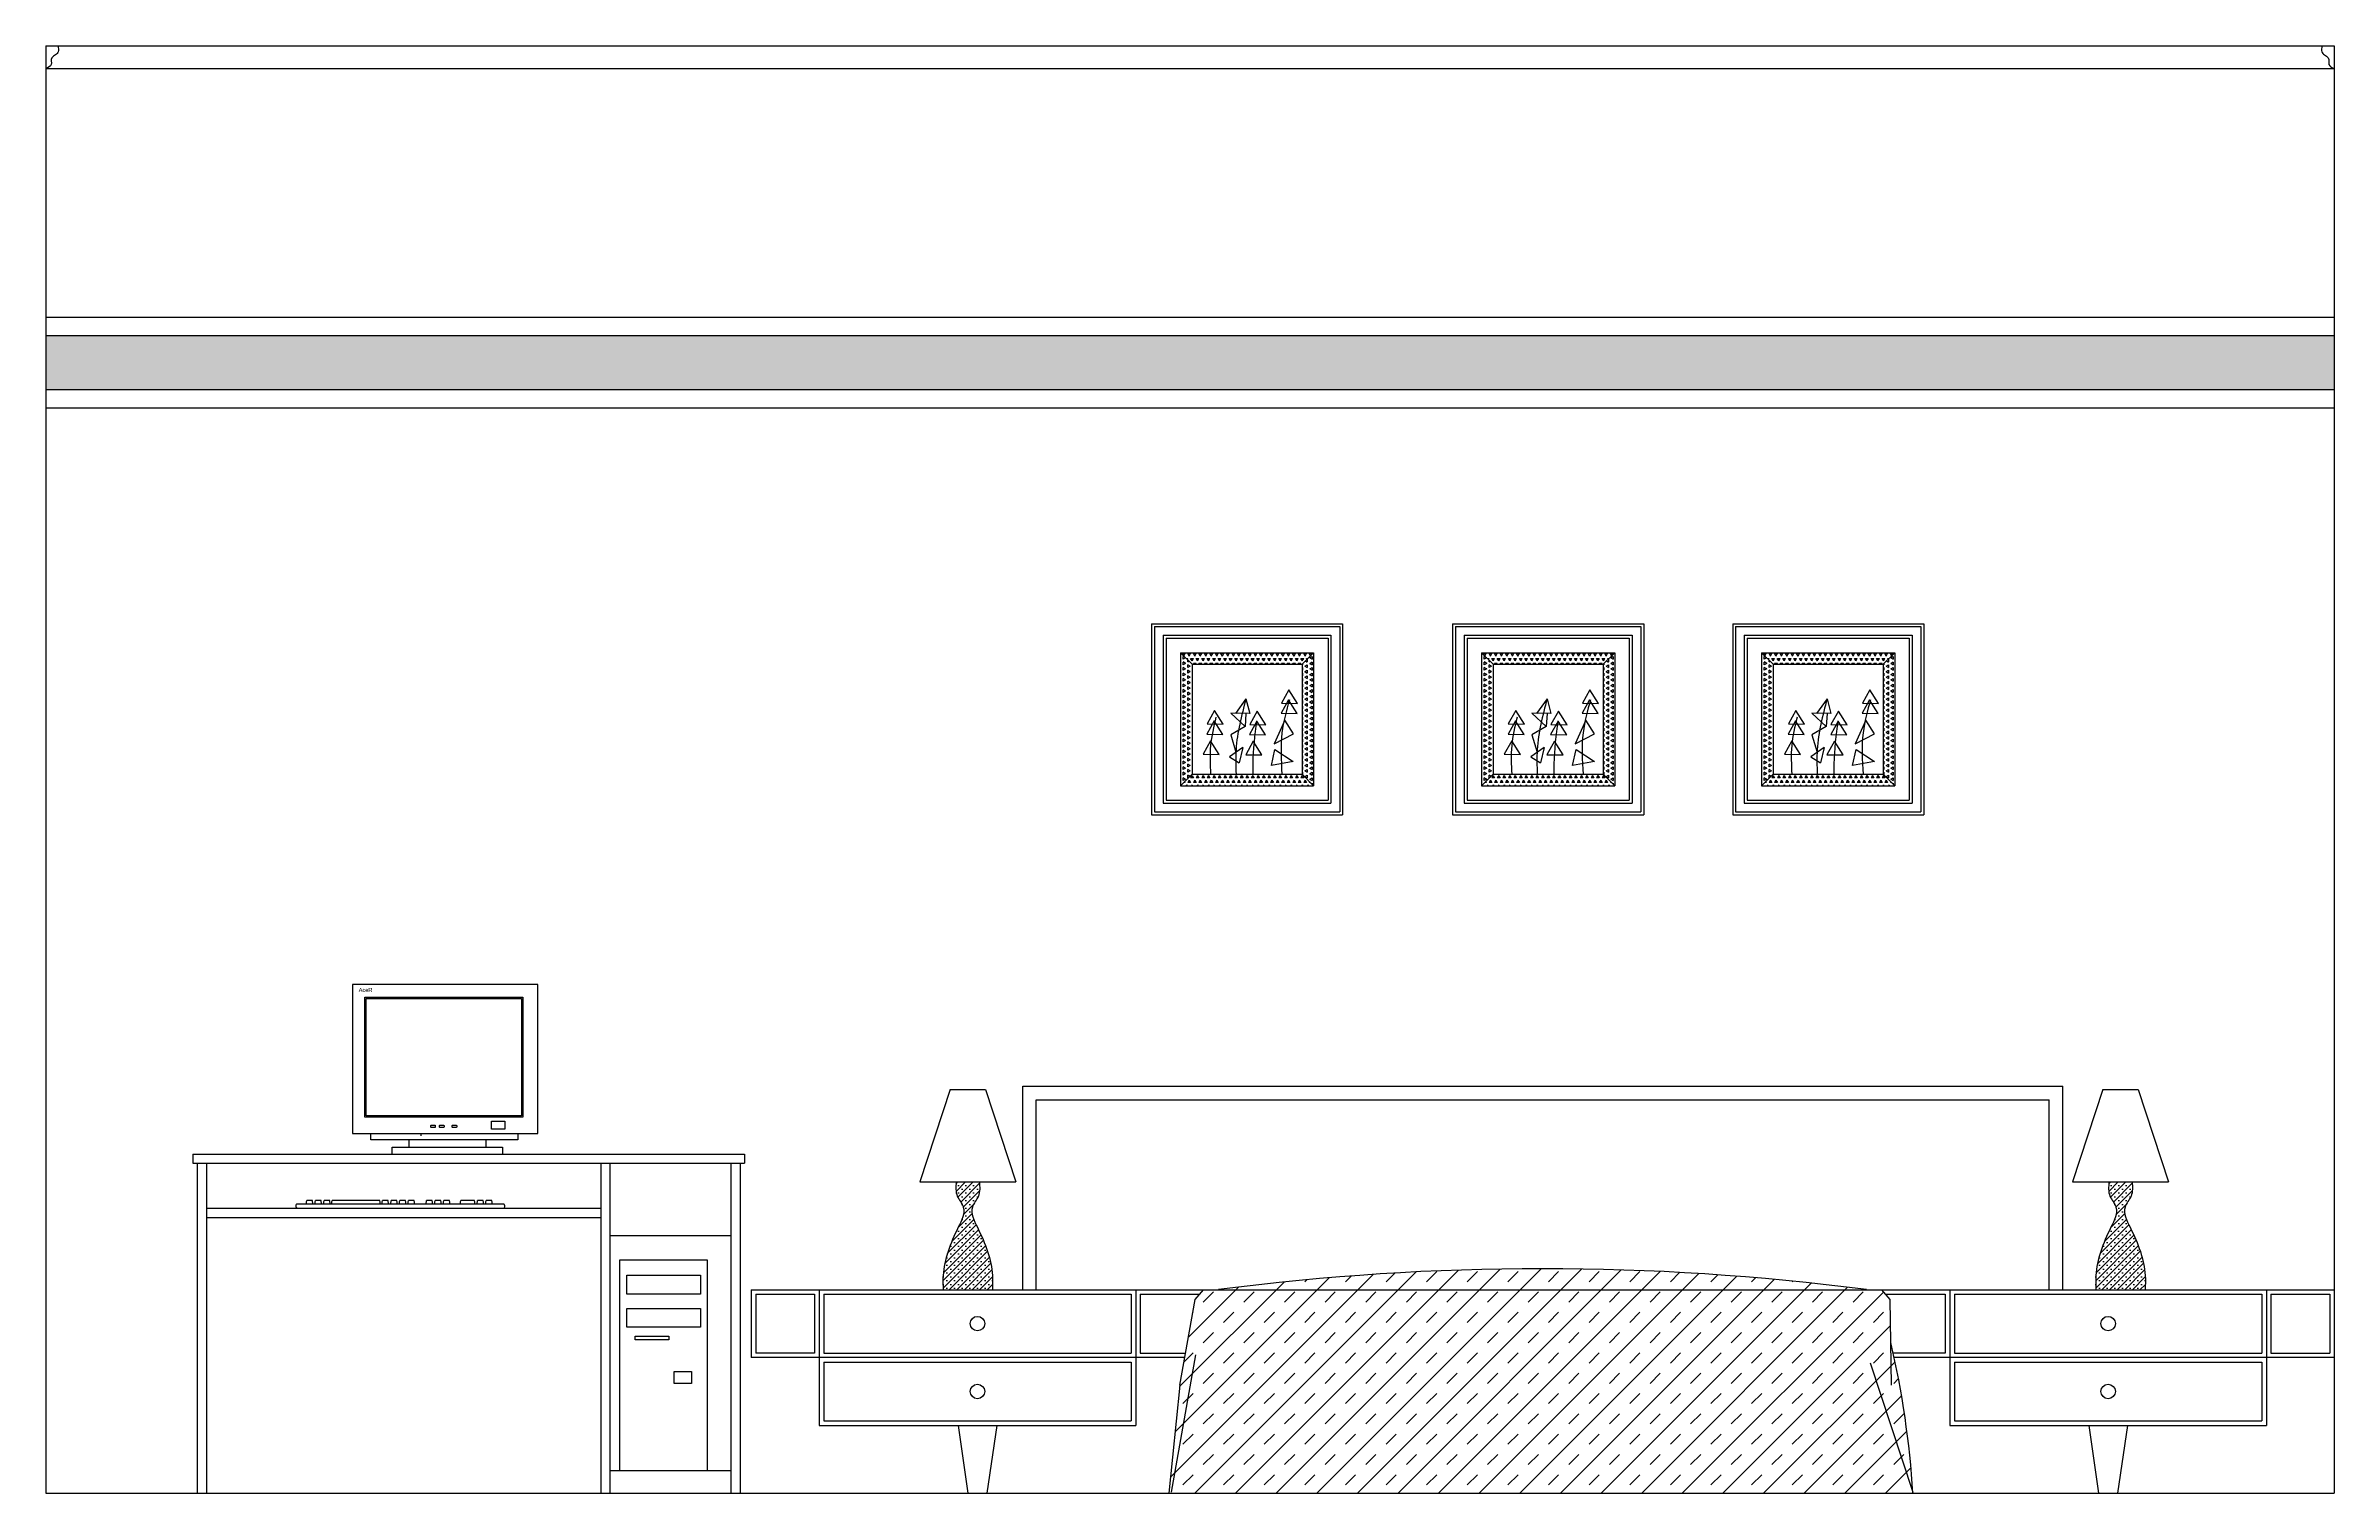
# Model space of a CAD drawing. Header units: inches. Extents: x 8.9 to 51.4, y 11.8 to 36.6.
# Drawn here: x 17.29 to 22.35, y 17.07 to 20.27 of the extents above; entities that cross this region are included whole.
import ezdxf

# ---------------------------------------------------------------- set-up
doc = ezdxf.new("R2010")
doc.units = ezdxf.units.IN
doc.header["$MEASUREMENT"] = 0
for name, color, linetype in [('02', 2, 'Continuous'), ('1', 1, 'Continuous'), ('8', 8, 'Continuous')]:
    doc.layers.add(name, color=color, linetype=linetype)
doc.styles.get("Standard").update_dxf_attribs({"font": 'arial.ttf'})

msp = doc.modelspace()

# ---------------------------------------------------------------- hatches: boundary and pattern name
at = {"layer": '8'}
h = msp.add_hatch(dxfattribs=at)
h.set_pattern_fill('STARS', color=256, scale=0.005, style=0)
h.set_pattern_definition([(0, (47.58779, 58.096153), (0, 0.0274963), [0.015875, -0.015875]), (60, (47.58779, 58.096153), (-0.023812494, 0.01374815), [0.015875, -0.015875]), (120, (47.595728, 58.1099), (-0.023812494, -0.01374815), [0.015875, -0.015875])])
h.paths.add_polyline_path([(22.3548, 19.5053), (22.3548, 19.6253), (17.2948, 19.6253), (17.2948, 19.5053)])
h = msp.add_hatch(dxfattribs=at)
h.set_pattern_fill('TRIANG', color=256, scale=0.00128, style=0)
h.set_pattern_definition([(60, (19.012374, -9.665804), (-0.006095998, 0.0105585805), [0.006096, -0.006096]), (120, (19.012374, -9.665804), (-0.012191998, 1.3e-09), [0.006096, -0.006096]), (0, (19.009326, -9.660525), (0.006096, 0.0105585792), [0.006096, -0.006096])])
h.paths.add_polyline_path([(20.0725, 18.8981), (20.0981, 18.9237), (19.8037, 18.9237), (19.8293, 18.8981)])
h = msp.add_hatch(dxfattribs=at)
h.set_pattern_fill('TRIANG', color=256, scale=0.00128, angle=90, style=0)
h.set_pattern_definition([(150, (19.012374, -9.665804), (-0.0105585805, -0.006095998), [0.006096, -0.006096]), (210, (19.012374, -9.665804), (-1.3e-09, -0.012191998), [0.006096, -0.006096]), (90, (19.007095, -9.668852), (-0.0105585792, 0.006096), [0.006096, -0.006096])])
h.paths.add_polyline_path([(19.8037, 18.6293), (19.8293, 18.6549), (19.8293, 18.8981), (19.8037, 18.9237)])
h = msp.add_hatch(dxfattribs=at)
h.set_pattern_fill('TRIANG', color=256, scale=0.00128, angle=270, style=0)
h.set_pattern_definition([(330, (19.012374, -9.665804), (0.0105585805, 0.006095998), [0.006096, -0.006096]), (30, (19.012374, -9.665804), (1.3e-09, 0.012191998), [0.006096, -0.006096]), (270, (19.017653, -9.662756), (0.0105585792, -0.006096), [0.006096, -0.006096])])
h.paths.add_polyline_path([(20.0725, 18.6549), (20.0981, 18.6293), (20.0981, 18.9237), (20.0725, 18.8981)])
h = msp.add_hatch(dxfattribs=at)
h.set_pattern_fill('TRIANG', color=256, scale=0.00128, style=0)
h.set_pattern_definition([(60, (19.678253, -9.665804), (-0.006095998, 0.0105585805), [0.006096, -0.006096]), (120, (19.678253, -9.665804), (-0.012191998, 1.3e-09), [0.006096, -0.006096]), (0, (19.675205, -9.660525), (0.006096, 0.0105585792), [0.006096, -0.006096])])
h.paths.add_polyline_path([(20.7383, 18.8981), (20.7639, 18.9237), (20.4695, 18.9237), (20.4951, 18.8981)])
h = msp.add_hatch(dxfattribs=at)
h.set_pattern_fill('TRIANG', color=256, scale=0.00128, angle=90, style=0)
h.set_pattern_definition([(150, (19.678253, -9.665804), (-0.0105585805, -0.006095998), [0.006096, -0.006096]), (210, (19.678253, -9.665804), (-1.3e-09, -0.012191998), [0.006096, -0.006096]), (90, (19.672974, -9.668852), (-0.0105585792, 0.006096), [0.006096, -0.006096])])
h.paths.add_polyline_path([(20.4695, 18.6293), (20.4951, 18.6549), (20.4951, 18.8981), (20.4695, 18.9237)])
h = msp.add_hatch(dxfattribs=at)
h.set_pattern_fill('TRIANG', color=256, scale=0.00128, angle=270, style=0)
h.set_pattern_definition([(330, (19.678253, -9.665804), (0.0105585805, 0.006095998), [0.006096, -0.006096]), (30, (19.678253, -9.665804), (1.3e-09, 0.012191998), [0.006096, -0.006096]), (270, (19.683533, -9.662756), (0.0105585792, -0.006096), [0.006096, -0.006096])])
h.paths.add_polyline_path([(20.7383, 18.6549), (20.7639, 18.6293), (20.7639, 18.9237), (20.7383, 18.8981)])
h = msp.add_hatch(dxfattribs=at)
h.set_pattern_fill('TRIANG', color=256, scale=0.00128, style=0)
h.set_pattern_definition([(60, (20.297404, -9.665804), (-0.006095998, 0.0105585805), [0.006096, -0.006096]), (120, (20.297404, -9.665804), (-0.012191998, 1.3e-09), [0.006096, -0.006096]), (0, (20.294356, -9.660525), (0.006096, 0.0105585792), [0.006096, -0.006096])])
h.paths.add_polyline_path([(21.3575, 18.8981), (21.3831, 18.9237), (21.0887, 18.9237), (21.1143, 18.8981)])
h = msp.add_hatch(dxfattribs=at)
h.set_pattern_fill('TRIANG', color=256, scale=0.00128, angle=90, style=0)
h.set_pattern_definition([(150, (20.297404, -9.665804), (-0.0105585805, -0.006095998), [0.006096, -0.006096]), (210, (20.297404, -9.665804), (-1.3e-09, -0.012191998), [0.006096, -0.006096]), (90, (20.292125, -9.668852), (-0.0105585792, 0.006096), [0.006096, -0.006096])])
h.paths.add_polyline_path([(21.0887, 18.6293), (21.1143, 18.6549), (21.1143, 18.8981), (21.0887, 18.9237)])
h = msp.add_hatch(dxfattribs=at)
h.set_pattern_fill('TRIANG', color=256, scale=0.00128, angle=270, style=0)
h.set_pattern_definition([(330, (20.297404, -9.665804), (0.0105585805, 0.006095998), [0.006096, -0.006096]), (30, (20.297404, -9.665804), (1.3e-09, 0.012191998), [0.006096, -0.006096]), (270, (20.302684, -9.662756), (0.0105585792, -0.006096), [0.006096, -0.006096])])
h.paths.add_polyline_path([(21.3575, 18.6549), (21.3831, 18.6293), (21.3831, 18.9237), (21.3575, 18.8981)])
h = msp.add_hatch(dxfattribs=at)
h.set_pattern_fill('TRIANG', color=256, scale=0.00128, angle=180, style=0)
h.set_pattern_definition([(240, (19.012374, -9.665804), (0.006095998, -0.0105585805), [0.006096, -0.006096]), (300, (19.012374, -9.665804), (0.012191998, -1.3e-09), [0.006096, -0.006096]), (180, (19.015422, -9.671083), (-0.006096, -0.0105585792), [0.006096, -0.006096])])
h.paths.add_polyline_path([(20.0981, 18.6293), (20.0725, 18.6549), (19.8293, 18.6549), (19.8037, 18.6293)])
h = msp.add_hatch(dxfattribs=at)
h.set_pattern_fill('TRIANG', color=256, scale=0.00128, angle=180, style=0)
h.set_pattern_definition([(240, (19.678253, -9.665804), (0.006095998, -0.0105585805), [0.006096, -0.006096]), (300, (19.678253, -9.665804), (0.012191998, -1.3e-09), [0.006096, -0.006096]), (180, (19.681301, -9.671083), (-0.006096, -0.0105585792), [0.006096, -0.006096])])
h.paths.add_polyline_path([(20.7639, 18.6293), (20.7383, 18.6549), (20.4951, 18.6549), (20.4695, 18.6293)])
h = msp.add_hatch(dxfattribs=at)
h.set_pattern_fill('TRIANG', color=256, scale=0.00128, angle=180, style=0)
h.set_pattern_definition([(240, (20.297404, -9.665804), (0.006095998, -0.0105585805), [0.006096, -0.006096]), (300, (20.297404, -9.665804), (0.012191998, -1.3e-09), [0.006096, -0.006096]), (180, (20.300452, -9.671083), (-0.006096, -0.0105585792), [0.006096, -0.006096])])
h.paths.add_polyline_path([(21.3831, 18.6293), (21.3575, 18.6549), (21.1143, 18.6549), (21.0887, 18.6293)])
h = msp.add_hatch(dxfattribs=at)
h.set_pattern_fill('SACNCR', color=256, scale=0.005, style=0)
h.set_pattern_definition([(45, (47.760332, 58.056153), (-0.00841899, 0.00841899), []), (45, (47.768751, 58.056153), (-0.00841899, 0.00841899), [0, -0.01190625])])
edge = h.paths.add_edge_path()
edge.add_spline(control_points=[(19.3079, 17.7536), (19.307, 17.7428), (19.3054, 17.7224), (19.3327, 17.6938), (19.2998, 17.6302), (19.2773, 17.574), (19.2786, 17.5259), (19.2789, 17.5153)], knot_values=[0, 0, 0, 0, 31.23399, 59.12151, 104.999619, 216.916122, 248.21323, 248.21323, 248.21323, 248.21323], degree=3, periodic=0)
edge.add_line((19.2789, 17.5153), (19.388, 17.5153))
edge.add_spline(control_points=[(19.388, 17.5153), (19.3883, 17.5259), (19.3897, 17.574), (19.3671, 17.6302), (19.3342, 17.6938), (19.3615, 17.7224), (19.3599, 17.7428), (19.3591, 17.7536)], knot_values=[0, 0, 0, 0, 31.297109, 143.213611, 189.091721, 216.97924, 248.21323, 248.21323, 248.21323, 248.21323], degree=3, periodic=0)
edge.add_line((19.3591, 17.7536), (19.3079, 17.7536))
h = msp.add_hatch(dxfattribs=at)
h.set_pattern_fill('SACNCR', color=256, scale=0.005, style=0)
h.set_pattern_definition([(45, (50.309073, 58.056153), (-0.00841899, 0.00841899), []), (45, (50.317492, 58.056153), (-0.00841899, 0.00841899), [0, -0.01190625])])
edge = h.paths.add_edge_path()
edge.add_spline(control_points=[(21.8566, 17.7536), (21.8558, 17.7428), (21.8542, 17.7224), (21.8815, 17.6938), (21.8486, 17.6302), (21.826, 17.574), (21.8274, 17.5259), (21.8276, 17.5153)], knot_values=[0, 0, 0, 0, 31.23399, 59.12151, 104.999619, 216.916122, 248.21323, 248.21323, 248.21323, 248.21323], degree=3, periodic=0)
edge.add_line((21.8276, 17.5153), (21.9368, 17.5153))
edge.add_spline(control_points=[(21.9368, 17.5153), (21.9371, 17.5259), (21.9384, 17.574), (21.9158, 17.6302), (21.8829, 17.6938), (21.9102, 17.7224), (21.9086, 17.7428), (21.9078, 17.7536)], knot_values=[0, 0, 0, 0, 31.297109, 143.213611, 189.091721, 216.97924, 248.21323, 248.21323, 248.21323, 248.21323], degree=3, periodic=0)
edge.add_line((21.9078, 17.7536), (21.8566, 17.7536))
h = msp.add_hatch(dxfattribs=at)
h.set_pattern_fill('TRANS', color=256, scale=0.01, angle=45, style=0)
h.set_pattern_definition([(45, (47.62553, 58.05615), (-0.04490128, 0.04490128), []), (45, (47.60308, 58.078603), (-0.04490128, 0.04490128), [0.03175, -0.03175])])
h.paths.add_polyline_path([(19.8548, 17.5153), (19.8363, 17.4933), (19.8022, 17.3041), (19.7781, 17.0653), (21.4231, 17.0653, 0.041412), (21.3744, 17.3987), (21.3732, 17.4933), (21.3548, 17.5153)])
h.paths.add_polyline_path([(21.3209, 17.5153, 0.064631), (19.8877, 17.5153)])

# ---------------------------------------------------------------- linework, layer by layer
at = {"layer": '02'}
for p, q in [((17.2948, 20.2653), (17.2948, 17.0653)), ((17.2948, 20.2653), (22.3548, 20.2653)), ((22.3548, 20.2653), (22.3548, 17.0653)), ((19.7461, 18.9813), (19.7461, 18.5717)), ((19.7461, 18.9813), (20.1557, 18.9813)), ((20.1557, 18.9813), (20.1557, 18.5717)), ((20.4119, 18.9813), (20.4119, 18.5717)), ((20.4119, 18.9813), (20.8215, 18.9813)), ((20.8215, 18.9813), (20.8215, 18.5717)), ((21.0311, 18.9813), (21.0311, 18.5717)), ((21.0311, 18.9813), (21.4407, 18.9813)), ((21.4407, 18.9813), (21.4407, 18.5717)), ((19.7653, 18.9621), (20.1365, 18.9621)), ((19.7653, 18.9621), (19.7653, 18.5909)), ((20.1365, 18.9621), (20.1365, 18.5909)), ((20.4311, 18.9621), (20.8023, 18.9621)), ((20.4311, 18.9621), (20.4311, 18.5909)), ((20.8023, 18.9621), (20.8023, 18.5909)), ((21.0503, 18.9621), (21.4215, 18.9621)), ((21.0503, 18.9621), (21.0503, 18.5909)), ((21.4215, 18.9621), (21.4215, 18.5909)), ((19.8293, 18.8981), (19.8037, 18.9237)), ((19.8293, 18.8981), (20.0725, 18.8981)), ((19.8293, 18.8981), (19.8293, 18.6549)), ((20.0725, 18.8981), (20.0981, 18.9237)), ((20.0725, 18.8981), (20.0725, 18.6549)), ((20.4951, 18.8981), (20.4695, 18.9237)), ((20.4951, 18.8981), (20.7383, 18.8981)), ((20.4951, 18.8981), (20.4951, 18.6549)), ((20.7383, 18.8981), (20.7639, 18.9237)), ((20.7383, 18.8981), (20.7383, 18.6549)), ((21.1143, 18.8981), (21.0887, 18.9237)), ((21.1143, 18.8981), (21.3575, 18.8981)), ((21.1143, 18.8981), (21.1143, 18.6549)), ((21.3575, 18.8981), (21.3831, 18.9237)), ((21.3575, 18.8981), (21.3575, 18.6549)), ((20.0432, 18.8418), (20.0267, 18.8123)), ((20.0624, 18.8116), (20.0432, 18.8418)), ((20.7091, 18.8418), (20.6926, 18.8123)), ((20.7283, 18.8116), (20.7091, 18.8418)), ((21.3282, 18.8418), (21.3118, 18.8123)), ((21.3474, 18.8116), (21.3282, 18.8418)), ((19.8785, 18.7732), (19.862, 18.7437)), ((19.8792, 18.7958), (19.8627, 18.7664)), ((19.8977, 18.7431), (19.8785, 18.7732)), ((19.8984, 18.7657), (19.8792, 18.7958)), ((19.9567, 18.789), (19.9149, 18.7897)), ((19.9149, 18.7897), (19.9464, 18.7602)), ((19.9485, 18.8219), (19.9252, 18.7895)), ((19.9485, 18.7891), (19.9464, 18.7602)), ((19.9485, 18.8219), (19.9567, 18.789)), ((19.9735, 18.7947), (19.957, 18.7652)), ((19.9927, 18.7645), (19.9735, 18.7947)), ((20.0343, 18.7747), (20.0105, 18.7221)), ((20.0425, 18.8192), (20.026, 18.7897)), ((20.026, 18.7897), (20.0617, 18.789)), ((20.0267, 18.8123), (20.0624, 18.8116)), ((20.0535, 18.7446), (20.0343, 18.7747)), ((20.0617, 18.789), (20.0425, 18.8192)), ((20.5444, 18.7732), (20.5279, 18.7437)), ((20.5451, 18.7958), (20.5286, 18.7664)), ((20.5636, 18.7431), (20.5444, 18.7732)), ((20.5643, 18.7657), (20.5451, 18.7958)), ((20.6226, 18.789), (20.5808, 18.7897)), ((20.5808, 18.7897), (20.6123, 18.7602)), ((20.6144, 18.8219), (20.591, 18.7895)), ((20.6144, 18.7891), (20.6123, 18.7602)), ((20.6144, 18.8219), (20.6226, 18.789)), ((20.6394, 18.7947), (20.6229, 18.7652)), ((20.6586, 18.7645), (20.6394, 18.7947)), ((20.7002, 18.7747), (20.6763, 18.7221)), ((20.7084, 18.8192), (20.6919, 18.7897)), ((20.6919, 18.7897), (20.7276, 18.789)), ((20.6926, 18.8123), (20.7283, 18.8116)), ((20.7194, 18.7446), (20.7002, 18.7747)), ((20.7276, 18.789), (20.7084, 18.8192)), ((21.1635, 18.7732), (21.1471, 18.7437)), ((21.1642, 18.7958), (21.1478, 18.7664)), ((21.1827, 18.7431), (21.1635, 18.7732)), ((21.1834, 18.7657), (21.1642, 18.7958)), ((21.2418, 18.789), (21.1999, 18.7897)), ((21.1999, 18.7897), (21.2315, 18.7602)), ((21.2335, 18.8219), (21.2102, 18.7895)), ((21.2336, 18.7891), (21.2315, 18.7602)), ((21.2335, 18.8219), (21.2418, 18.789)), ((21.2585, 18.7947), (21.242, 18.7652)), ((21.2777, 18.7645), (21.2585, 18.7947)), ((21.3193, 18.7747), (21.2955, 18.7221)), ((21.3275, 18.8192), (21.3111, 18.7897)), ((21.3111, 18.7897), (21.3467, 18.789)), ((21.3118, 18.8123), (21.3474, 18.8116)), ((21.3386, 18.7446), (21.3193, 18.7747)), ((21.3467, 18.789), (21.3275, 18.8192)), ((19.8703, 18.7288), (19.8538, 18.6993)), ((19.862, 18.7437), (19.8977, 18.7431)), ((19.8627, 18.7664), (19.8984, 18.7657)), ((19.8895, 18.6986), (19.8703, 18.7288)), ((19.9464, 18.7602), (19.9149, 18.7424)), ((19.9149, 18.7424), (19.9262, 18.7035)), ((19.9646, 18.7277), (19.9481, 18.6982)), ((19.9728, 18.7721), (19.9563, 18.7426)), ((19.9563, 18.7426), (19.992, 18.7419)), ((19.957, 18.7652), (19.9927, 18.7645)), ((19.9838, 18.6975), (19.9646, 18.7277)), ((19.992, 18.7419), (19.9728, 18.7721)), ((20.0105, 18.7221), (20.0535, 18.7446)), ((20.5362, 18.7288), (20.5197, 18.6993)), ((20.5279, 18.7437), (20.5636, 18.7431)), ((20.5286, 18.7664), (20.5643, 18.7657)), ((20.5554, 18.6986), (20.5362, 18.7288)), ((20.6123, 18.7602), (20.5808, 18.7424)), ((20.5808, 18.7424), (20.5921, 18.7035)), ((20.6305, 18.7277), (20.614, 18.6982)), ((20.6387, 18.7721), (20.6222, 18.7426)), ((20.6222, 18.7426), (20.6579, 18.7419)), ((20.6229, 18.7652), (20.6586, 18.7645)), ((20.6497, 18.6975), (20.6305, 18.7277)), ((20.6579, 18.7419), (20.6387, 18.7721)), ((20.6763, 18.7221), (20.7194, 18.7446)), ((21.1553, 18.7288), (21.1389, 18.6993)), ((21.1471, 18.7437), (21.1827, 18.7431)), ((21.1478, 18.7664), (21.1834, 18.7657)), ((21.1746, 18.6986), (21.1553, 18.7288)), ((21.2315, 18.7602), (21.1999, 18.7424)), ((21.1999, 18.7424), (21.2113, 18.7035)), ((21.2496, 18.7277), (21.2332, 18.6982)), ((21.2578, 18.7721), (21.2414, 18.7426)), ((21.2414, 18.7426), (21.277, 18.7419)), ((21.242, 18.7652), (21.2777, 18.7645)), ((21.2688, 18.6975), (21.2496, 18.7277)), ((21.277, 18.7419), (21.2578, 18.7721)), ((21.2955, 18.7221), (21.3386, 18.7446)), ((19.8538, 18.6993), (19.8895, 18.6986)), ((19.9416, 18.7143), (19.9121, 18.6937)), ((19.9121, 18.6937), (19.9338, 18.6803)), ((19.9416, 18.7143), (19.9338, 18.6803)), ((19.9481, 18.6982), (19.9838, 18.6975)), ((20.0047, 18.6744), (20.0126, 18.7098)), ((20.0531, 18.6831), (20.0047, 18.6744)), ((20.0126, 18.7098), (20.0531, 18.6831)), ((20.5197, 18.6993), (20.5554, 18.6986)), ((20.6075, 18.7143), (20.578, 18.6937)), ((20.578, 18.6937), (20.5997, 18.6803)), ((20.6075, 18.7143), (20.5997, 18.6803)), ((20.614, 18.6982), (20.6497, 18.6975)), ((20.6705, 18.6744), (20.6785, 18.7098)), ((20.719, 18.6831), (20.6705, 18.6744)), ((20.6785, 18.7098), (20.719, 18.6831)), ((21.1389, 18.6993), (21.1746, 18.6986)), ((21.2267, 18.7143), (21.1972, 18.6937)), ((21.1972, 18.6937), (21.2189, 18.6803)), ((21.2267, 18.7143), (21.2189, 18.6803)), ((21.2332, 18.6982), (21.2688, 18.6975)), ((21.2897, 18.6744), (21.2977, 18.7098)), ((21.3382, 18.6831), (21.2897, 18.6744)), ((21.2977, 18.7098), (21.3382, 18.6831)), ((19.8293, 18.6549), (19.8037, 18.6293)), ((19.8293, 18.6549), (20.0725, 18.6549)), ((20.0725, 18.6549), (20.0981, 18.6293)), ((20.4951, 18.6549), (20.4695, 18.6293)), ((20.4951, 18.6549), (20.7383, 18.6549)), ((20.7383, 18.6549), (20.7639, 18.6293)), ((21.1143, 18.6549), (21.0887, 18.6293)), ((21.1143, 18.6549), (21.3575, 18.6549)), ((21.3575, 18.6549), (21.3831, 18.6293)), ((19.7461, 18.5717), (20.1557, 18.5717)), ((19.7653, 18.5909), (20.1365, 18.5909)), ((20.4119, 18.5717), (20.8215, 18.5717)), ((20.4311, 18.5909), (20.8023, 18.5909)), ((21.0311, 18.5717), (21.4407, 18.5717)), ((21.0503, 18.5909), (21.4215, 18.5909)), ((19.8369, 17.3713), (19.7829, 17.0679)), ((21.3288, 17.3533), (21.4229, 17.0679)), ((17.2948, 17.0653), (22.3548, 17.0653))]:
    msp.add_line(p, q, dxfattribs=at)
msp.add_arc((20.6043, 11.9947), 5.567, 82.6041, 97.3959, dxfattribs=at)
for points in [[(19.8819, 18.7808), (19.8703, 18.7184), (19.8703, 18.6549)], [(19.9485, 18.8219), (19.9265, 18.7095), (19.9265, 18.6549)], [(19.9718, 18.7732), (19.9636, 18.6779), (19.9636, 18.6549)], [(20.0446, 18.8198), (20.0281, 18.7465), (20.0281, 18.6549)], [(20.5478, 18.7808), (20.5361, 18.7184), (20.5361, 18.6549)], [(20.6144, 18.8219), (20.5924, 18.7095), (20.5924, 18.6549)], [(20.6377, 18.7732), (20.6295, 18.6779), (20.6295, 18.6549)], [(20.7104, 18.8198), (20.694, 18.7465), (20.694, 18.6549)], [(21.167, 18.7808), (21.1553, 18.7184), (21.1553, 18.6549)], [(21.2335, 18.8219), (21.2116, 18.7095), (21.2116, 18.6549)], [(21.2569, 18.7732), (21.2486, 18.6779), (21.2486, 18.6549)], [(21.3296, 18.8198), (21.3131, 18.7465), (21.3131, 18.6549)]]:
    msp.add_spline(points, degree=3, dxfattribs=at)
at = {"layer": '1'}
for p, q in [((17.2948, 20.2153), (22.3548, 20.2153)), ((17.2948, 19.6653), (22.3548, 19.6653)), ((17.2948, 19.6253), (22.3548, 19.6253)), ((17.2948, 19.5053), (22.3548, 19.5053)), ((17.2948, 19.4653), (22.3548, 19.4653)), ((19.7397, 18.9877), (19.7397, 18.5653)), ((19.7397, 18.9877), (20.1621, 18.9877)), ((20.1621, 18.9877), (20.1621, 18.5653)), ((20.4055, 18.9877), (20.4055, 18.5653)), ((20.4055, 18.9877), (20.8279, 18.9877)), ((20.8279, 18.9877), (20.8279, 18.5653)), ((21.0247, 18.9877), (21.0247, 18.5653)), ((21.0247, 18.9877), (21.4471, 18.9877)), ((21.4471, 18.9877), (21.4471, 18.5653)), ((19.7717, 18.9557), (20.1301, 18.9557)), ((19.7717, 18.9557), (19.7717, 18.5973)), ((20.1301, 18.9557), (20.1301, 18.5973)), ((20.4375, 18.9557), (20.7959, 18.9557)), ((20.4375, 18.9557), (20.4375, 18.5973)), ((20.7959, 18.9557), (20.7959, 18.5973)), ((21.0567, 18.9557), (21.4151, 18.9557)), ((21.0567, 18.9557), (21.0567, 18.5973)), ((21.4151, 18.9557), (21.4151, 18.5973)), ((19.8037, 18.9237), (20.0981, 18.9237)), ((19.8037, 18.9237), (19.8037, 18.6293)), ((20.0981, 18.9237), (20.0981, 18.6293)), ((20.4695, 18.9237), (20.7639, 18.9237)), ((20.4695, 18.9237), (20.4695, 18.6293)), ((20.7639, 18.9237), (20.7639, 18.6293)), ((21.0887, 18.9237), (21.3831, 18.9237)), ((21.0887, 18.9237), (21.0887, 18.6293)), ((21.3831, 18.9237), (21.3831, 18.6293)), ((19.8037, 18.6293), (20.0981, 18.6293)), ((20.4695, 18.6293), (20.7639, 18.6293)), ((21.0887, 18.6293), (21.3831, 18.6293)), ((19.7717, 18.5973), (20.1301, 18.5973)), ((20.4375, 18.5973), (20.7959, 18.5973)), ((21.0567, 18.5973), (21.4151, 18.5973)), ((19.7397, 18.5653), (20.1621, 18.5653)), ((20.4055, 18.5653), (20.8279, 18.5653)), ((21.0247, 18.5653), (21.4471, 18.5653)), ((19.4548, 17.9653), (21.7548, 17.9653)), ((19.4548, 17.5153), (19.4548, 17.9653)), ((21.7548, 17.5153), (21.7548, 17.9653)), ((19.2945, 17.9583), (19.2276, 17.7536)), ((19.2945, 17.9583), (19.3725, 17.9583)), ((19.3725, 17.9583), (19.4393, 17.7536)), ((19.4848, 17.9353), (21.7248, 17.9353)), ((19.4848, 17.5153), (19.4848, 17.9353)), ((21.7248, 17.5153), (21.7248, 17.9353)), ((21.8432, 17.9583), (21.7764, 17.7536)), ((21.8432, 17.9583), (21.9212, 17.9583)), ((21.9212, 17.9583), (21.988, 17.7536)), ((17.6198, 17.8153), (18.8398, 17.8153)), ((17.6198, 17.8153), (17.6198, 17.7953)), ((18.1244, 17.8603), (18.1244, 17.8553)), ((18.8398, 17.8153), (18.8398, 17.7953)), ((17.6198, 17.7953), (18.8398, 17.7953)), ((17.6298, 17.7953), (17.6298, 17.0653)), ((17.6498, 17.7953), (17.6498, 17.0653)), ((18.5218, 17.7953), (18.5218, 17.0653)), ((18.5418, 17.7953), (18.5418, 17.0653)), ((18.8098, 17.7953), (18.8098, 17.0653)), ((18.8298, 17.7953), (18.8298, 17.0653)), ((17.8706, 17.7043), (17.8718, 17.7125)), ((17.8844, 17.7125), (17.8718, 17.7125)), ((17.8856, 17.7043), (17.8844, 17.7125)), ((17.8897, 17.7043), (17.8909, 17.7125)), ((17.9034, 17.7125), (17.8909, 17.7125)), ((17.9047, 17.7043), (17.9034, 17.7125)), ((17.9087, 17.7043), (17.91, 17.7125)), ((17.9225, 17.7125), (17.91, 17.7125)), ((17.9238, 17.7043), (17.9225, 17.7125)), ((17.9267, 17.7043), (17.928, 17.7125)), ((18.0334, 17.7125), (17.928, 17.7125)), ((18.0346, 17.7043), (18.0334, 17.7125)), ((18.0378, 17.7043), (18.0391, 17.7125)), ((18.0516, 17.7125), (18.0391, 17.7125)), ((18.0529, 17.7043), (18.0516, 17.7125)), ((18.0574, 17.7043), (18.0587, 17.7125)), ((18.0712, 17.7125), (18.0587, 17.7125)), ((18.0725, 17.7043), (18.0712, 17.7125)), ((18.0765, 17.7043), (18.0778, 17.7125)), ((18.0903, 17.7125), (18.0778, 17.7125)), ((18.0915, 17.7043), (18.0903, 17.7125)), ((18.0956, 17.7043), (18.0968, 17.7125)), ((18.1093, 17.7125), (18.0968, 17.7125)), ((18.1106, 17.7043), (18.1093, 17.7125)), ((18.1355, 17.7043), (18.1368, 17.7125)), ((18.1493, 17.7125), (18.1368, 17.7125)), ((18.1506, 17.7043), (18.1493, 17.7125)), ((18.1546, 17.7043), (18.1559, 17.7125)), ((18.1684, 17.7125), (18.1559, 17.7125)), ((18.1696, 17.7043), (18.1684, 17.7125)), ((18.1737, 17.7043), (18.1749, 17.7125)), ((18.1875, 17.7125), (18.1749, 17.7125)), ((18.1887, 17.7043), (18.1875, 17.7125)), ((18.2109, 17.7043), (18.2122, 17.7125)), ((18.243, 17.7125), (18.2122, 17.7125)), ((18.2443, 17.7043), (18.243, 17.7125)), ((18.2483, 17.7043), (18.2496, 17.7125)), ((18.2621, 17.7125), (18.2496, 17.7125)), ((18.2634, 17.7043), (18.2621, 17.7125)), ((18.2674, 17.7043), (18.2687, 17.7125)), ((18.2812, 17.7125), (18.2687, 17.7125)), ((18.2824, 17.7043), (18.2812, 17.7125)), ((19.2276, 17.7536), (19.4393, 17.7536)), ((21.7764, 17.7536), (21.988, 17.7536)), ((17.6498, 17.6953), (18.5218, 17.6953)), ((17.6498, 17.6753), (18.5218, 17.6753)), ((18.5418, 17.6353), (18.8098, 17.6353)), ((18.8548, 17.5153), (18.8548, 17.3653)), ((18.8548, 17.5153), (22.3548, 17.5153)), ((19.0048, 17.5153), (19.0048, 17.2153)), ((19.7048, 17.5153), (19.7048, 17.2153)), ((19.8363, 17.4933), (19.8548, 17.5153)), ((21.3732, 17.4933), (21.3548, 17.5153)), ((21.5048, 17.5153), (21.5048, 17.2153)), ((22.2048, 17.5153), (22.2048, 17.2153)), ((18.8648, 17.5053), (18.8648, 17.3753)), ((18.8648, 17.5053), (18.9948, 17.5053)), ((18.9948, 17.5053), (18.9948, 17.3753)), ((19.0148, 17.5053), (19.0148, 17.3753)), ((19.0148, 17.5053), (19.6948, 17.5053)), ((19.6948, 17.5053), (19.6948, 17.3753)), ((19.7148, 17.5053), (19.7148, 17.3753)), ((19.7148, 17.5053), (19.8464, 17.5053)), ((19.8022, 17.3041), (19.8363, 17.4933)), ((21.3631, 17.5053), (21.4948, 17.5053)), ((21.3755, 17.3041), (21.3732, 17.4933)), ((21.4948, 17.5053), (21.4948, 17.3753)), ((21.5148, 17.5053), (21.5148, 17.3753)), ((21.5148, 17.5053), (22.1948, 17.5053)), ((22.1948, 17.5053), (22.1948, 17.3753)), ((22.2148, 17.5053), (22.2148, 17.3753)), ((22.2148, 17.5053), (22.3448, 17.5053)), ((22.3448, 17.5053), (22.3448, 17.3753)), ((19.8132, 17.3653), (18.8548, 17.3653)), ((18.9948, 17.3753), (18.8648, 17.3753)), ((19.0148, 17.3753), (19.6948, 17.3753)), ((19.7148, 17.3753), (19.8132, 17.3753)), ((21.4948, 17.3753), (21.3796, 17.3753)), ((22.3548, 17.3653), (21.3818, 17.3653)), ((21.5148, 17.3753), (22.1948, 17.3753)), ((22.2148, 17.3753), (22.3448, 17.3753)), ((19.0148, 17.3553), (19.6948, 17.3553)), ((19.0148, 17.3553), (19.0148, 17.2253)), ((19.6948, 17.3553), (19.6948, 17.2253)), ((21.5148, 17.3553), (22.1948, 17.3553)), ((21.5148, 17.3553), (21.5148, 17.2253)), ((22.1948, 17.3553), (22.1948, 17.2253)), ((19.8022, 17.3041), (19.7781, 17.0653)), ((19.0048, 17.2153), (19.7048, 17.2153)), ((19.0148, 17.2253), (19.6948, 17.2253)), ((19.3123, 17.2153), (19.3338, 17.0653)), ((19.3973, 17.2153), (19.3757, 17.0653)), ((21.5048, 17.2153), (22.2048, 17.2153)), ((21.5148, 17.2253), (22.1948, 17.2253)), ((21.8123, 17.2153), (21.8338, 17.0653)), ((21.8973, 17.2153), (21.8757, 17.0653)), ((18.5418, 17.1153), (18.8098, 17.1153))]:
    msp.add_line(p, q, dxfattribs=at)
for points in [[(17.9726, 17.8603), (18.3826, 17.8603), (18.3826, 18.1903), (17.9726, 18.1903)], [(18.3499, 17.8964), (18.0002, 17.8964), (18.0002, 18.1622), (18.3499, 18.1622)], [(18.3469, 17.8994), (18.0032, 17.8994), (18.0032, 18.1592), (18.3469, 18.1592)], [(18.3097, 17.8705), (18.28, 17.8705), (18.28, 17.8878), (18.3097, 17.8878)], [(18.7423, 17.5056), (18.5794, 17.5056), (18.5794, 17.5472), (18.7423, 17.5472)], [(18.7423, 17.4326), (18.5794, 17.4326), (18.5794, 17.4741), (18.7423, 17.4741)], [(18.5977, 17.4126), (18.6725, 17.4126), (18.6725, 17.4043), (18.5977, 17.4043)], [(18.6841, 17.3346), (18.7224, 17.3346), (18.7224, 17.308), (18.6841, 17.308)]]:
    msp.add_lwpolyline(points, close=True, dxfattribs=at)
for points in [[(18.1464, 17.8779, -0.414214), (18.1479, 17.8794), (18.1546, 17.8794, -0.414214), (18.1561, 17.8779), (18.1561, 17.8752, -0.414214), (18.1546, 17.8737), (18.1479, 17.8737, -0.414214), (18.1464, 17.8752)], [(18.1655, 17.8779, -0.414214), (18.167, 17.8794), (18.1738, 17.8794, -0.414214), (18.1753, 17.8779), (18.1753, 17.8752, -0.414214), (18.1738, 17.8737), (18.167, 17.8737, -0.414214), (18.1655, 17.8752)], [(18.1935, 17.8779, -0.414214), (18.195, 17.8794), (18.2018, 17.8794, -0.414214), (18.2033, 17.8779), (18.2033, 17.8752, -0.414214), (18.2018, 17.8737), (18.195, 17.8737, -0.414214), (18.1935, 17.8752)]]:
    msp.add_lwpolyline(points, format="xyb", close=True, dxfattribs=at)
for points in [[(18.3388, 17.8603), (18.3388, 17.8469), (18.0134, 17.8469), (18.0134, 17.8603)], [(18.0605, 17.8153), (18.0605, 17.8304), (18.3049, 17.8304), (18.3049, 17.8153)], [(18.0986, 17.8304), (18.0986, 17.8469)], [(18.2675, 17.8469), (18.2675, 17.8304)], [(18.5639, 17.1153), (18.5639, 17.5813), (18.7568, 17.5813), (18.7568, 17.1153)]]:
    msp.add_lwpolyline(points, dxfattribs=at)
msp.add_lwpolyline([(18.3066, 17.6953, 0.414214), (18.3096, 17.6983), (18.3096, 17.7013, 0.414214), (18.3066, 17.7043), (17.8504, 17.7043, 0.414214), (17.8474, 17.7013), (17.8474, 17.6983), (17.8504, 17.6953)], format="xyb", dxfattribs=at)
for centre in [(19.3548, 17.4403), (21.8548, 17.4403), (19.3548, 17.2903), (21.8548, 17.2903)]:
    msp.add_circle(centre, 0.016, dxfattribs=at)
msp.add_arc((19.3897, 16.9384), 2.0374, 3.5718, 13.0574, dxfattribs=at)
for points in [[(17.3212, 20.2655), (17.322, 20.2522), (17.3165, 20.2454), (17.3079, 20.2386), (17.3066, 20.2242), (17.2948, 20.2153)], [(22.3283, 20.2655), (22.3275, 20.2522), (22.333, 20.2454), (22.3416, 20.2386), (22.343, 20.2242), (22.3548, 20.2153)], [(19.3079, 17.7536), (19.3101, 17.7224), (19.3234, 17.6979), (19.3123, 17.6534), (19.2789, 17.5466), (19.2789, 17.5153)], [(19.3591, 17.7536), (19.3568, 17.7224), (19.3435, 17.6979), (19.3546, 17.6534), (19.388, 17.5466), (19.388, 17.5153)], [(21.8566, 17.7536), (21.8588, 17.7224), (21.8722, 17.6979), (21.861, 17.6534), (21.8276, 17.5466), (21.8276, 17.5153)], [(21.9078, 17.7536), (21.9056, 17.7224), (21.8922, 17.6979), (21.9034, 17.6534), (21.9368, 17.5466), (21.9368, 17.5153)]]:
    msp.add_spline(points, degree=3, dxfattribs=at)

# ---------------------------------------------------------------- texts
at = {"layer": '02', "insert": (17.9866, 18.1825), "char_height": 0.009, "attachment_point": 1}
msp.add_mtext('\\f方正黑体繁体|b0|i0|c134|p2;AceR', dxfattribs=at)

doc.saveas('drawing.dxf')
